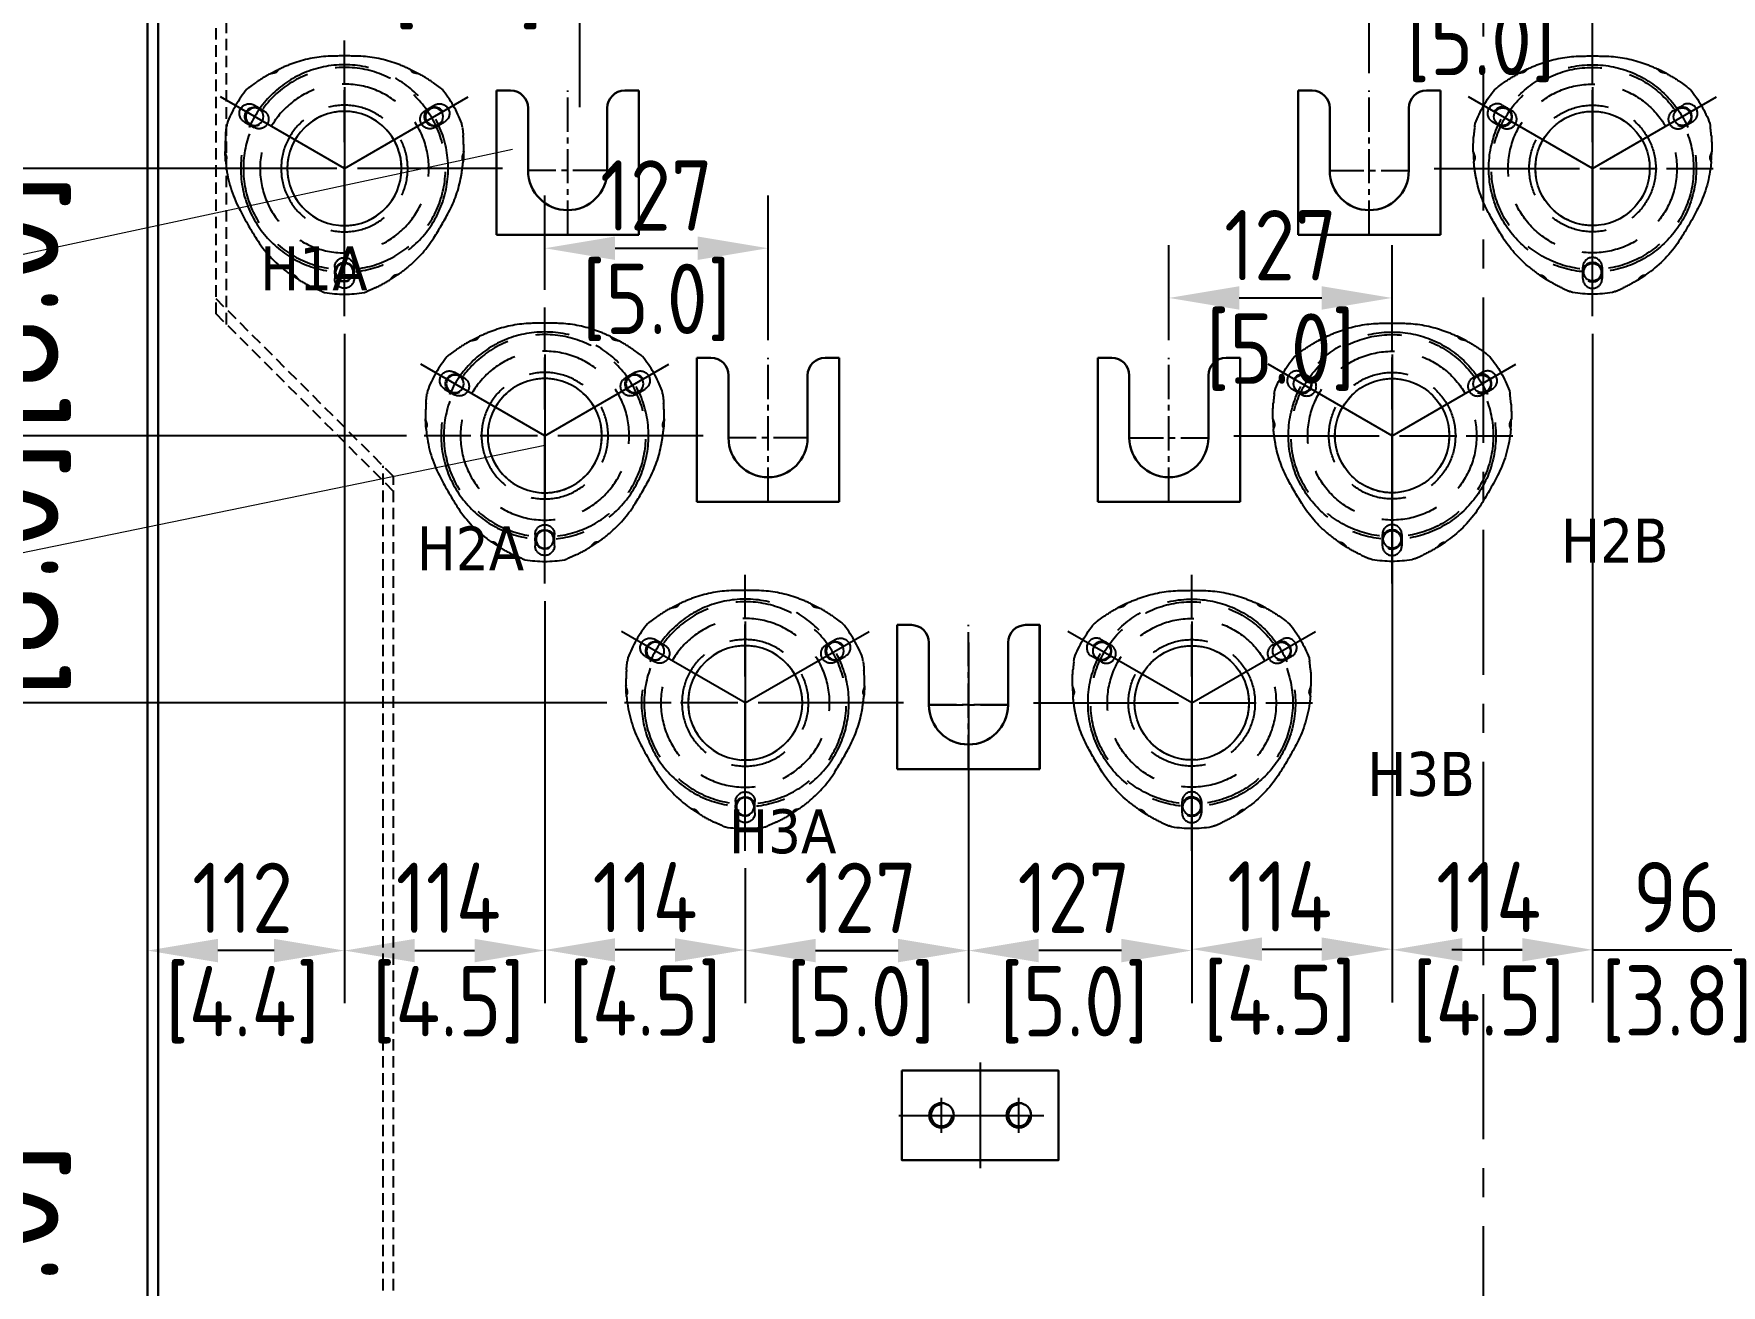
# Model space of a CAD drawing. Header units: millimetres. Extents: x 139713 to 150984, y -162976 to -156169.
# Drawn here: x 141015 to 141975, y -158735 to -158023 of the extents above; entities that cross this region are included whole.
import ezdxf

# ---------------------------------------------------------------- set-up
doc = ezdxf.new("R2010")
doc.units = ezdxf.units.MM
doc.header["$LTSCALE"] = 13
for name, pattern in [('CENTER2', [1.125, 0.75, -0.125, 0.125, -0.125]), ('CENTERX2', [101.6, 63.5, -12.7, 12.7, -12.7]), ('DASHED', [0.75, 0.5, -0.25])]:
    doc.linetypes.add(name, pattern=pattern)
for name, color, linetype in [('1', 4, 'Continuous'), ('2细线层', 4, 'Continuous'), ('4虚线层', 6, 'DASHED'), ('中心线', 1, 'CENTER2'), ('粗实线', 4, 'Continuous')]:
    doc.layers.add(name, color=color, linetype=linetype)
doc.layers.add('标注、文本', color=3, linetype='Continuous', lineweight=25)
doc.layers.add('铁心', color=3, linetype='Continuous', lineweight=0)
doc.styles.get("Standard").update_dxf_attribs({"font": 'gbenor.shx', "bigfont": 'gbcbig.shx'})
doc.styles.add('Tahoma$001', font='tahoma.ttf', dxfattribs={"height": 2.159784})
doc.dimstyles.new('1-15', dxfattribs={"dimscale": 20, "dimtxt": 3.5, "dimasz": 2, "dimexe": 1.5, "dimexo": 0.5, "dimgap": 0.5, "dimtad": 1, "dimtoh": 1, "dimdec": 1, "dimdsep": 46, "dimtxsty": 'Standard', "dimcen": 2.5, "dimclrd": 3, "dimclre": 3, "dimclrt": 3, "dimadec": 0, "dimazin": 2, "dimtfac": 1, "dimtdec": 1, "dimtmove": 0, "dimatfit": 2, "dimfxl": 1, "dimarcsym": 0})

# ---------------------------------------------------------------- blocks, each defined once
blk = doc.blocks.new('0.020')
at = {"layer": '中心线', "ltscale": 2}
for p, q in [((13611.24, 16499.07), (13611.24, 16581.07)), ((13588.74, 16535.57), (13633.74, 16535.57))]:
    blk.add_line(p, q, dxfattribs=at)
at = {"layer": '粗实线', "lineweight": 30}
for p, q in [((13570.74, 16499.07), (13570.74, 16581.07)), ((13570.74, 16581.07), (13578.74, 16581.07)), ((13643.74, 16581.07), (13651.74, 16581.07)), ((13651.74, 16499.07), (13651.74, 16581.07)), ((13588.74, 16535.57), (13588.74, 16571.07)), ((13633.74, 16535.57), (13633.74, 16571.07)), ((13570.74, 16499.07), (13651.74, 16499.07))]:
    blk.add_line(p, q, dxfattribs=at)
for centre, radius, start, end in [((13578.74, 16571.07), 10, 0, 90), ((13643.74, 16571.07), 10, 90, 180), ((13611.24, 16535.57), 22.5, 180, 0)]:
    blk.add_arc(centre, radius, start, end, dxfattribs=at)
blk = doc.blocks.new('*D504')
at = {"layer": 'Defpoints', "color": 0, "lineweight": 13, "transparency": 16777216}
for p in [(141432.94, -158145), (141305.94, -158178.74), (141432.94, -158207.33)]:
    blk.add_point(p, dxfattribs=at)
at = {"layer": '标注、文本', "color": 3, "lineweight": -2, "transparency": 16777216}
for p, q in [((141305.94, -158168.74), (141305.94, -158115)), ((141432.94, -158197.33), (141432.94, -158115)), ((141345.94, -158145), (141392.94, -158145))]:
    blk.add_line(p, q, dxfattribs=at)
at = {"layer": '标注、文本', "color": 3, "lineweight": 13, "transparency": 16777216}
for points in [[(141345.94, -158138.33), (141345.94, -158151.67), (141305.94, -158145)], [(141392.94, -158138.33), (141392.94, -158151.67), (141432.94, -158145)]]:
    blk.add_solid(points, dxfattribs=at)
at = {"layer": '标注、文本', "color": 3, "transparency": 16777216, "char_height": 40, "attachment_point": 5}
for s, insert in [('127', (141369.44, -158115)), ('[5.0]', (141369.44, -158175.83))]:
    blk.add_mtext(s, dxfattribs=dict(at, insert=insert))
blk = doc.blocks.new('A$C712F3155')
at = {"layer": '1', "color": 1, "linetype": 'CENTERX2', "lineweight": -3, "ltscale": 0.1}
for p, q in [((90, 0), (90, 156.99)), ((90, 130.33), (90, 35.46)), ((90, 84.09), (19.54, 124.77)), ((90, 84.09), (160.46, 124.77)), ((0, 84.09), (158.71, 84.09))]:
    blk.add_line(p, q, dxfattribs=at)
blk.add_circle((90, 84.09), 59, dxfattribs=at)
at = {"layer": '2细线层'}
for centre in [(38.9, 113.59), (141.1, 113.59), (90, 25.09)]:
    blk.add_circle(centre, 5, dxfattribs=at)
at = {"layer": '标注、文本'}
for centre in [(38.9, 113.59), (141.1, 113.59), (90, 25.09)]:
    blk.add_arc(centre, 5.5, 242.67153, 150.00001, dxfattribs=at)
at = {"layer": '粗实线'}
blk.add_circle((90, 84.09), 32.5, dxfattribs=at)
blk = doc.blocks.new('A$C03F92070')
at = {"layer": '4虚线层', "ltscale": 5}
for p, q in [((67.85, 40.24), (67.85, 116.01)), ((16.36, 107.57), (21.99, 104.32)), ((113.71, 104.32), (119.34, 107.57)), ((16.49, 94.79), (10.86, 98.04)), ((124.84, 98.04), (119.21, 94.79)), ((23.33, 71.49), (112.37, 71.49)), ((62.35, 8.86), (62.35, 15.36)), ((73.35, 15.36), (73.35, 8.86))]:
    blk.add_line(p, q, dxfattribs=at)
for radius in [57.5, 48, 36, 32.5]:
    blk.add_circle((67.85, 71.49), radius, dxfattribs=at)
at = {"layer": '4虚线层', "ltscale": 5, "extrusion": (0, 0, -1)}
for centre, radius, start, end in [((-62.34, 65.41), 70, 71.02185, 87.94531), ((-67.85, -88.03), 223.54, 87.94531, 92.05469), ((-73.35, 65.41), 70, 92.05469, 108.97815), ((-68.85, 46.49), 90, 55.4521, 61.38179), ((-68.85, 46.49), 90, 64.92451, 71.02185), ((-66.85, 46.49), 90, 108.97815, 115.07549), ((-66.85, 46.49), 90, 118.61821, 124.5479), ((-67.85, 71.49), 71.5, 20.96454, 39.03546), ((-68.85, 46.49), 90, 51.08313, 52.23427), ((-66.85, 46.49), 90, 127.76573, 128.91687), ((-67.85, 71.49), 71.5, 140.96454, 159.03546), ((-90, 83.12), 90, 7.76573, 8.91687), ((-45.7, 83.12), 90, 171.08313, 172.23427), ((-90, 83.12), 90, 358.61821, 4.5479), ((-45.7, 83.12), 90, 175.4521, 181.38179), ((-90, 83.12), 90, 349.46719, 355.07549), ((-65.57, 80.82), 70, 186.60228, 207.21776), ((-45.7, 83.12), 90, 184.92451, 186.60228), ((-70.33, 79.46), 70, 331.9245, 349.46719), ((70.97, 151.05), 223.54, 207.21776, 212.35682), ((-205.81, 151.73), 223.54, 327.65027, 331.9245), ((-76.09, 69.57), 70, 310.17076, 327.65027), ((-58.73, 68.87), 70, 212.35682, 233.02623), ((-89, 84.85), 90, 304.92451, 310.17076), ((-46.7, 84.85), 90, 233.02623, 235.07549), ((-89, 84.85), 90, 295.4521, 301.38179), ((-89, 84.85), 90, 291.08313, 292.23427), ((-67.85, 71.49), 71.5, 260.96454, 279.03546), ((-46.7, 84.85), 90, 247.76573, 248.91687), ((-46.7, 84.85), 90, 238.61821, 244.5479)]:
    blk.add_arc(centre, radius, start, end, dxfattribs=at)
at = {"layer": '4虚线层', "ltscale": 5}
for centre, start, end in [((13.61, 102.81), 60, 240), ((122.09, 102.81), 300, 120), ((19.24, 99.56), 240, 60), ((116.46, 99.56), 120, 300), ((67.85, 15.36), 0, 180), ((67.85, 8.86), 180, 0)]:
    blk.add_arc(centre, 5.5, start, end, dxfattribs=at)
for points, knots in [([(30.89, 128.1), (30.89, 128.1), (30.88, 128.1), (30.83, 128.07), (30.76, 128.04), (30.57, 127.95), (30.45, 127.89), (30.18, 127.77), (30.03, 127.69), (29.7, 127.53), (29.52, 127.45), (29.16, 127.27), (28.96, 127.17), (28.58, 126.98), (28.39, 126.89), (27.99, 126.69), (27.8, 126.59), (27.42, 126.39), (27.24, 126.3), (26.87, 126.11), (26.7, 126.02), (26.39, 125.85), (26.24, 125.77), (25.98, 125.63), (25.87, 125.57), (25.69, 125.47), (25.63, 125.44), (25.58, 125.41), (25.57, 125.4), (25.57, 125.4), (25.57, 125.4), (25.57, 125.4)], [0, 0, 0, 0, 0.043819, 0.043819, 0.119878, 0.119878, 0.195937, 0.195937, 0.271996, 0.271996, 0.348055, 0.348055, 0.424114, 0.424114, 0.500173, 0.500173, 0.576231, 0.576231, 0.65229, 0.65229, 0.728349, 0.728349, 0.804408, 0.804408, 0.880467, 0.880467, 0.956526, 0.956526, 0.994556, 0.994556, 1, 1, 1, 1]), ([(30.71, 128.01), (30.65, 127.99), (30.59, 127.94), (30.48, 127.84), (30.42, 127.77), (30.3, 127.62), (30.24, 127.54), (30.11, 127.35), (30.04, 127.25), (29.89, 127.05), (29.81, 126.95), (29.62, 126.74), (29.51, 126.65), (29.29, 126.47), (29.16, 126.4), (28.9, 126.26), (28.77, 126.2), (28.36, 126.06), (28.08, 125.99), (27.53, 125.87), (27.26, 125.83), (26.87, 125.76), (26.75, 125.74), (26.5, 125.7), (26.38, 125.67), (26.05, 125.61), (25.85, 125.56), (25.74, 125.5)], [0, 0, 0, 0, 0.0625, 0.0625, 0.125, 0.125, 0.1875, 0.1875, 0.25, 0.25, 0.3125, 0.3125, 0.375, 0.375, 0.4375, 0.4375, 0.5, 0.5, 0.625, 0.625, 0.75, 0.75, 0.8125, 0.8125, 0.875, 0.875, 1, 1, 1, 1]), ([(110.13, 125.4), (110.13, 125.4), (110.13, 125.4), (110.13, 125.4), (110.12, 125.41), (110.07, 125.44), (110.01, 125.47), (109.83, 125.57), (109.72, 125.63), (109.46, 125.77), (109.31, 125.85), (108.99, 126.02), (108.81, 126.11), (108.45, 126.3), (108.26, 126.4), (107.88, 126.6), (107.68, 126.7), (107.29, 126.9), (107.1, 127), (106.72, 127.18), (106.53, 127.28), (106.16, 127.46), (105.99, 127.54), (105.66, 127.7), (105.51, 127.77), (105.24, 127.9), (105.12, 127.95), (104.94, 128.04), (104.87, 128.07), (104.82, 128.09), (104.81, 128.1), (104.8, 128.1), (104.8, 128.1), (104.8, 128.1)], [0, 0, 0, 0, 0.005743, 0.005743, 0.043766, 0.043766, 0.119813, 0.119813, 0.195859, 0.195859, 0.271906, 0.271906, 0.347952, 0.347952, 0.423999, 0.423999, 0.500046, 0.500046, 0.576092, 0.576092, 0.652139, 0.652139, 0.728185, 0.728185, 0.804232, 0.804232, 0.880279, 0.880279, 0.956325, 0.956325, 0.994349, 0.994349, 1, 1, 1, 1]), ([(109.96, 125.5), (109.9, 125.53), (109.83, 125.55), (109.65, 125.6), (109.54, 125.63), (109.21, 125.7), (108.96, 125.74), (108.44, 125.83), (108.17, 125.87), (107.63, 125.99), (107.34, 126.06), (106.94, 126.2), (106.8, 126.26), (106.54, 126.39), (106.42, 126.47), (106.19, 126.64), (106.08, 126.74), (105.9, 126.94), (105.81, 127.05), (105.66, 127.25), (105.59, 127.35), (105.46, 127.53), (105.39, 127.62), (105.28, 127.77), (105.22, 127.84), (105.11, 127.94), (105.05, 127.99), (104.99, 128.01)], [0, 0, 0, 0, 0.0625, 0.0625, 0.125, 0.125, 0.25, 0.25, 0.375, 0.375, 0.5, 0.5, 0.5625, 0.5625, 0.625, 0.625, 0.6875, 0.6875, 0.75, 0.75, 0.8125, 0.8125, 0.875, 0.875, 0.9375, 0.9375, 1, 1, 1, 1]), ([(13.95, 117.81), (13.92, 117.79), (13.88, 117.76), (13.82, 117.71), (13.77, 117.67), (13.74, 117.65), (13.73, 117.64)], [0, 0, 0, 0, 0.272943, 0.542517, 0.809704, 1, 1, 1, 1]), ([(14.22, 118.02), (14.2, 118), (14.15, 117.96), (14.08, 117.91), (14.01, 117.86), (13.97, 117.82), (13.95, 117.81)], [0, 0, 0, 0, 0.251777, 0.501943, 0.751136, 1, 1, 1, 1]), ([(14.55, 118.27), (14.52, 118.25), (14.46, 118.2), (14.38, 118.14), (14.3, 118.08), (14.25, 118.04), (14.22, 118.02)], [0, 0, 0, 0, 0.251749, 0.501948, 0.751171, 1, 1, 1, 1]), ([(15.74, 119.15), (15.69, 119.12), (15.59, 119.05), (15.45, 118.94), (15.32, 118.84), (15.18, 118.74), (15.05, 118.65), (14.92, 118.55), (14.8, 118.45), (14.67, 118.36), (14.59, 118.3), (14.55, 118.27)], [0, 0, 0, 0, 0.114473, 0.22719, 0.338528, 0.448878, 0.558641, 0.668227, 0.778044, 0.888502, 1, 1, 1, 1]), ([(17.82, 120.63), (17.81, 120.62), (17.74, 120.57), (17.58, 120.46), (17.28, 120.26), (16.94, 120.02), (16.6, 119.78), (16.29, 119.55), (16.01, 119.35), (15.83, 119.22), (15.74, 119.15)], [0, 0, 0, 0, 0.026865, 0.187364, 0.351072, 0.511786, 0.674931, 0.783277, 0.891149, 1, 1, 1, 1]), ([(119.96, 119.15), (119.92, 119.19), (119.82, 119.25), (119.69, 119.35), (119.55, 119.45), (119.41, 119.55), (119.28, 119.65), (119.06, 119.81), (118.76, 120.02), (118.42, 120.26), (118.12, 120.46), (117.96, 120.57), (117.89, 120.62), (117.88, 120.63)], [0, 0, 0, 0, 0.05466, 0.108896, 0.162888, 0.216817, 0.270864, 0.325211, 0.488741, 0.649833, 0.813717, 0.974388, 1, 1, 1, 1]), ([(121.15, 118.27), (121.11, 118.3), (121.03, 118.36), (120.9, 118.45), (120.78, 118.55), (120.65, 118.65), (120.52, 118.74), (120.38, 118.84), (120.25, 118.94), (120.1, 119.05), (120.01, 119.12), (119.96, 119.15)], [0, 0, 0, 0, 0.111498, 0.221956, 0.331773, 0.441359, 0.551122, 0.661472, 0.77281, 0.885527, 1, 1, 1, 1]), ([(121.48, 118.02), (121.45, 118.04), (121.4, 118.08), (121.32, 118.14), (121.23, 118.2), (121.18, 118.25), (121.15, 118.27)], [0, 0, 0, 0, 0.248829, 0.498052, 0.748251, 1, 1, 1, 1]), ([(121.75, 117.81), (121.73, 117.82), (121.69, 117.86), (121.62, 117.91), (121.55, 117.96), (121.5, 118), (121.48, 118.02)], [0, 0, 0, 0, 0.248864, 0.498057, 0.748223, 1, 1, 1, 1]), ([(121.97, 117.64), (121.96, 117.65), (121.93, 117.67), (121.88, 117.71), (121.82, 117.76), (121.78, 117.79), (121.75, 117.81)], [0, 0, 0, 0, 0.190293, 0.457482, 0.727057, 1, 1, 1, 1]), ([(0.52, 92.79), (0.51, 92.73), (0.5, 92.62), (0.48, 92.45), (0.46, 92.28), (0.45, 92.11), (0.43, 91.95), (0.4, 91.68), (0.37, 91.32), (0.33, 90.9), (0.3, 90.54), (0.29, 90.34), (0.28, 90.26), (0.28, 90.25)], [0, 0, 0, 0, 0.05466, 0.108897, 0.162889, 0.216817, 0.270864, 0.325211, 0.488741, 0.649833, 0.813717, 0.974388, 1, 1, 1, 1]), ([(0.69, 94.25), (0.68, 94.21), (0.67, 94.11), (0.65, 93.95), (0.63, 93.8), (0.61, 93.64), (0.59, 93.47), (0.57, 93.31), (0.55, 93.14), (0.53, 92.96), (0.52, 92.85), (0.52, 92.79)], [0, 0, 0, 0, 0.111498, 0.221956, 0.331773, 0.441359, 0.551122, 0.661472, 0.77281, 0.885527, 1, 1, 1, 1]), ([(0.74, 94.67), (0.73, 94.63), (0.73, 94.57), (0.71, 94.47), (0.7, 94.36), (0.69, 94.29), (0.69, 94.25)], [0, 0, 0, 0, 0.248829, 0.498052, 0.748251, 1, 1, 1, 1]), ([(0.82, 95.29), (0.82, 95.27), (0.81, 95.24), (0.81, 95.17), (0.8, 95.1), (0.79, 95.04), (0.78, 95.01)], [0, 0, 0, 0, 0.190297, 0.457484, 0.727058, 1, 1, 1, 1]), ([(134.92, 95.01), (134.91, 95.04), (134.9, 95.1), (134.89, 95.17), (134.89, 95.24), (134.88, 95.27), (134.88, 95.29)], [0, 0, 0, 0, 0.272943, 0.542517, 0.809704, 1, 1, 1, 1]), ([(134.96, 94.67), (134.96, 94.7), (134.95, 94.76), (134.94, 94.85), (134.93, 94.93), (134.92, 94.98), (134.92, 95.01)], [0, 0, 0, 0, 0.251777, 0.501943, 0.751136, 1, 1, 1, 1]), ([(135.01, 94.25), (135.01, 94.29), (135, 94.36), (134.99, 94.47), (134.97, 94.57), (134.96, 94.63), (134.96, 94.67)], [0, 0, 0, 0, 0.251749, 0.501948, 0.751171, 1, 1, 1, 1]), ([(135.18, 92.79), (135.18, 92.85), (135.16, 92.96), (135.15, 93.14), (135.13, 93.31), (135.11, 93.47), (135.09, 93.64), (135.07, 93.8), (135.05, 93.95), (135.03, 94.11), (135.02, 94.21), (135.01, 94.25)], [0, 0, 0, 0, 0.114473, 0.22719, 0.338528, 0.448878, 0.558641, 0.668227, 0.778044, 0.888502, 1, 1, 1, 1]), ([(135.42, 90.25), (135.42, 90.26), (135.41, 90.34), (135.4, 90.54), (135.37, 90.9), (135.33, 91.31), (135.29, 91.73), (135.25, 92.11), (135.22, 92.45), (135.2, 92.67), (135.18, 92.79)], [0, 0, 0, 0, 0.026865, 0.187364, 0.351073, 0.511786, 0.674931, 0.783277, 0.891149, 1, 1, 1, 1]), ([(0.02, 81.15), (0.02, 81.15), (0.02, 81.15), (0.02, 81.15), (0.02, 81.14), (0.02, 81.08), (0.02, 81.01), (0.02, 80.81), (0.03, 80.68), (0.04, 80.38), (0.04, 80.21), (0.05, 79.85), (0.06, 79.65), (0.08, 79.24), (0.09, 79.03), (0.11, 78.6), (0.12, 78.38), (0.14, 77.94), (0.16, 77.72), (0.18, 77.3), (0.2, 77.09), (0.23, 76.68), (0.24, 76.49), (0.27, 76.13), (0.28, 75.96), (0.3, 75.67), (0.32, 75.54), (0.33, 75.33), (0.34, 75.26), (0.34, 75.2), (0.35, 75.19), (0.35, 75.19), (0.35, 75.19), (0.35, 75.19)], [0, 0, 0, 0, 0.005743, 0.005743, 0.043766, 0.043766, 0.119813, 0.119813, 0.195859, 0.195859, 0.271906, 0.271906, 0.347952, 0.347952, 0.423999, 0.423999, 0.500046, 0.500046, 0.576092, 0.576092, 0.652139, 0.652139, 0.728185, 0.728185, 0.804232, 0.804232, 0.880279, 0.880279, 0.956325, 0.956325, 0.994349, 0.994349, 1, 1, 1, 1]), ([(0.02, 80.95), (0.02, 80.89), (0.04, 80.81), (0.08, 80.63), (0.12, 80.53), (0.22, 80.21), (0.31, 79.97), (0.5, 79.47), (0.59, 79.22), (0.76, 78.69), (0.85, 78.41), (0.92, 77.98), (0.94, 77.84), (0.96, 77.55), (0.95, 77.4), (0.91, 77.12), (0.88, 76.97), (0.8, 76.71), (0.75, 76.59), (0.65, 76.35), (0.6, 76.24), (0.51, 76.03), (0.47, 75.94), (0.39, 75.76), (0.37, 75.68), (0.33, 75.53), (0.32, 75.46), (0.33, 75.4)], [0, 0, 0, 0, 0.0625, 0.0625, 0.125, 0.125, 0.25, 0.25, 0.375, 0.375, 0.5, 0.5, 0.5625, 0.5625, 0.625, 0.625, 0.6875, 0.6875, 0.75, 0.75, 0.8125, 0.8125, 0.875, 0.875, 0.9375, 0.9375, 1, 1, 1, 1]), ([(135.37, 75.4), (135.38, 75.46), (135.37, 75.53), (135.33, 75.68), (135.31, 75.76), (135.23, 75.94), (135.19, 76.03), (135.1, 76.24), (135.04, 76.35), (134.95, 76.58), (134.9, 76.71), (134.82, 76.97), (134.79, 77.11), (134.75, 77.4), (134.74, 77.54), (134.76, 77.83), (134.78, 77.98), (134.85, 78.4), (134.93, 78.68), (135.11, 79.21), (135.2, 79.47), (135.34, 79.84), (135.38, 79.96), (135.47, 80.2), (135.51, 80.31), (135.62, 80.63), (135.68, 80.83), (135.68, 80.95)], [0, 0, 0, 0, 0.0625, 0.0625, 0.125, 0.125, 0.1875, 0.1875, 0.25, 0.25, 0.3125, 0.3125, 0.375, 0.375, 0.4375, 0.4375, 0.5, 0.5, 0.625, 0.625, 0.75, 0.75, 0.8125, 0.8125, 0.875, 0.875, 1, 1, 1, 1]), ([(135.35, 75.19), (135.35, 75.19), (135.35, 75.2), (135.36, 75.26), (135.37, 75.34), (135.38, 75.54), (135.4, 75.67), (135.42, 75.97), (135.43, 76.14), (135.46, 76.51), (135.48, 76.7), (135.5, 77.11), (135.52, 77.32), (135.54, 77.75), (135.56, 77.97), (135.58, 78.41), (135.59, 78.62), (135.61, 79.05), (135.62, 79.26), (135.64, 79.67), (135.65, 79.86), (135.66, 80.22), (135.66, 80.39), (135.67, 80.68), (135.67, 80.81), (135.68, 81.01), (135.68, 81.08), (135.68, 81.14), (135.68, 81.15), (135.68, 81.15), (135.68, 81.15), (135.68, 81.15)], [0, 0, 0, 0, 0.043819, 0.043819, 0.119878, 0.119878, 0.195937, 0.195937, 0.271996, 0.271996, 0.348055, 0.348055, 0.424114, 0.424114, 0.500173, 0.500173, 0.576232, 0.576232, 0.65229, 0.65229, 0.728349, 0.728349, 0.804408, 0.804408, 0.880467, 0.880467, 0.956526, 0.956526, 0.994556, 0.994556, 1, 1, 1, 1]), ([(37.3, 11.18), (37.3, 11.18), (37.31, 11.17), (37.36, 11.14), (37.42, 11.09), (37.59, 10.98), (37.7, 10.9), (37.95, 10.73), (38.09, 10.63), (38.39, 10.43), (38.55, 10.32), (38.89, 10.09), (39.07, 9.97), (39.42, 9.73), (39.61, 9.61), (39.98, 9.37), (40.16, 9.26), (40.51, 9.03), (40.69, 8.91), (41.04, 8.69), (41.2, 8.59), (41.51, 8.4), (41.65, 8.31), (41.9, 8.16), (42.01, 8.09), (42.18, 7.99), (42.24, 7.95), (42.29, 7.92), (42.3, 7.91), (42.3, 7.91), (42.3, 7.91), (42.3, 7.91)], [0, 0, 0, 0, 0.043819, 0.043819, 0.119878, 0.119878, 0.195937, 0.195937, 0.271996, 0.271996, 0.348055, 0.348055, 0.424114, 0.424114, 0.500173, 0.500173, 0.576231, 0.576231, 0.65229, 0.65229, 0.728349, 0.728349, 0.804408, 0.804408, 0.880467, 0.880467, 0.956526, 0.956526, 0.994556, 0.994556, 1, 1, 1, 1]), ([(37.47, 11.06), (37.52, 11.02), (37.59, 11), (37.73, 10.95), (37.82, 10.93), (38.01, 10.91), (38.11, 10.9), (38.34, 10.88), (38.46, 10.87), (38.71, 10.83), (38.85, 10.81), (39.11, 10.75), (39.25, 10.71), (39.52, 10.6), (39.64, 10.53), (39.89, 10.37), (40.01, 10.29), (40.34, 10.01), (40.54, 9.8), (40.91, 9.38), (41.09, 9.17), (41.34, 8.87), (41.42, 8.77), (41.58, 8.58), (41.66, 8.48), (41.88, 8.23), (42.02, 8.08), (42.13, 8.02)], [0, 0, 0, 0, 0.0625, 0.0625, 0.125, 0.125, 0.1875, 0.1875, 0.25, 0.25, 0.3125, 0.3125, 0.375, 0.375, 0.4375, 0.4375, 0.5, 0.5, 0.625, 0.625, 0.75, 0.75, 0.8125, 0.8125, 0.875, 0.875, 1, 1, 1, 1]), ([(93.4, 7.91), (93.4, 7.91), (93.4, 7.91), (93.4, 7.91), (93.41, 7.92), (93.46, 7.95), (93.52, 7.99), (93.69, 8.09), (93.8, 8.16), (94.06, 8.32), (94.2, 8.4), (94.51, 8.6), (94.68, 8.7), (95.02, 8.92), (95.2, 9.04), (95.56, 9.27), (95.75, 9.39), (96.12, 9.63), (96.3, 9.75), (96.65, 9.98), (96.83, 10.1), (97.16, 10.33), (97.32, 10.43), (97.62, 10.64), (97.76, 10.73), (98.01, 10.9), (98.11, 10.98), (98.28, 11.1), (98.34, 11.14), (98.39, 11.17), (98.4, 11.18), (98.4, 11.18), (98.4, 11.18), (98.4, 11.18)], [0, 0, 0, 0, 0.005743, 0.005743, 0.043766, 0.043766, 0.119813, 0.119813, 0.195859, 0.195859, 0.271906, 0.271906, 0.347952, 0.347952, 0.423999, 0.423999, 0.500046, 0.500046, 0.576092, 0.576092, 0.652139, 0.652139, 0.728185, 0.728185, 0.804232, 0.804232, 0.880279, 0.880279, 0.956325, 0.956325, 0.994349, 0.994349, 1, 1, 1, 1]), ([(93.57, 8.02), (93.62, 8.05), (93.68, 8.1), (93.82, 8.23), (93.89, 8.31), (94.11, 8.56), (94.27, 8.76), (94.61, 9.17), (94.79, 9.38), (95.16, 9.79), (95.36, 10), (95.69, 10.28), (95.8, 10.37), (96.05, 10.53), (96.18, 10.6), (96.44, 10.71), (96.58, 10.75), (96.85, 10.81), (96.98, 10.83), (97.24, 10.87), (97.36, 10.88), (97.58, 10.9), (97.69, 10.91), (97.88, 10.93), (97.96, 10.95), (98.11, 11), (98.18, 11.02), (98.23, 11.06)], [0, 0, 0, 0, 0.0625, 0.0625, 0.125, 0.125, 0.25, 0.25, 0.375, 0.375, 0.5, 0.5, 0.5625, 0.5625, 0.625, 0.625, 0.6875, 0.6875, 0.75, 0.75, 0.8125, 0.8125, 0.875, 0.875, 0.9375, 0.9375, 1, 1, 1, 1]), ([(50.31, 3.59), (50.32, 3.59), (50.4, 3.55), (50.57, 3.46), (50.9, 3.31), (51.28, 3.14), (51.66, 2.96), (52.01, 2.8), (52.32, 2.67), (52.52, 2.57), (52.63, 2.53)], [0, 0, 0, 0, 0.026866, 0.187364, 0.351073, 0.511786, 0.674931, 0.783277, 0.891149, 1, 1, 1, 1]), ([(52.63, 2.53), (52.68, 2.5), (52.79, 2.46), (52.95, 2.39), (53.11, 2.32), (53.26, 2.25), (53.41, 2.19), (53.56, 2.12), (53.7, 2.06), (53.85, 2), (53.94, 1.96), (53.98, 1.94)], [0, 0, 0, 0, 0.114473, 0.22719, 0.338528, 0.448878, 0.558641, 0.668227, 0.778044, 0.888502, 1, 1, 1, 1]), ([(53.98, 1.94), (54.02, 1.93), (54.09, 1.9), (54.18, 1.86), (54.28, 1.82), (54.34, 1.79), (54.37, 1.78)], [0, 0, 0, 0, 0.251749, 0.501948, 0.751171, 1, 1, 1, 1]), ([(54.37, 1.78), (54.4, 1.77), (54.45, 1.74), (54.54, 1.71), (54.61, 1.68), (54.66, 1.66), (54.69, 1.65)], [0, 0, 0, 0, 0.251777, 0.501943, 0.751136, 1, 1, 1, 1]), ([(54.69, 1.65), (54.71, 1.64), (54.77, 1.61), (54.84, 1.58), (54.9, 1.56), (54.93, 1.55), (54.94, 1.54)], [0, 0, 0, 0, 0.272943, 0.542518, 0.809705, 1, 1, 1, 1]), ([(80.76, 1.54), (80.77, 1.55), (80.8, 1.56), (80.86, 1.58), (80.93, 1.61), (80.99, 1.64), (81.01, 1.65)], [0, 0, 0, 0, 0.190295, 0.457482, 0.727057, 1, 1, 1, 1]), ([(81.01, 1.65), (81.04, 1.66), (81.08, 1.68), (81.16, 1.71), (81.25, 1.74), (81.3, 1.77), (81.33, 1.78)], [0, 0, 0, 0, 0.248864, 0.498057, 0.748223, 1, 1, 1, 1]), ([(81.33, 1.78), (81.36, 1.79), (81.42, 1.82), (81.52, 1.86), (81.61, 1.9), (81.68, 1.93), (81.72, 1.94)], [0, 0, 0, 0, 0.248829, 0.498052, 0.748251, 1, 1, 1, 1]), ([(81.72, 1.94), (81.76, 1.96), (81.85, 2), (82, 2.06), (82.14, 2.12), (82.29, 2.19), (82.44, 2.25), (82.59, 2.32), (82.75, 2.39), (82.91, 2.46), (83.02, 2.5), (83.07, 2.53)], [0, 0, 0, 0, 0.111498, 0.221956, 0.331773, 0.441359, 0.551122, 0.661472, 0.77281, 0.885527, 1, 1, 1, 1]), ([(83.07, 2.53), (83.12, 2.55), (83.23, 2.6), (83.38, 2.67), (83.54, 2.73), (83.69, 2.8), (83.84, 2.87), (84.09, 2.98), (84.42, 3.14), (84.8, 3.31), (85.13, 3.46), (85.3, 3.55), (85.38, 3.58), (85.39, 3.59)], [0, 0, 0, 0, 0.05466, 0.108897, 0.162889, 0.216817, 0.270864, 0.325211, 0.488741, 0.649834, 0.813718, 0.974389, 1, 1, 1, 1])]:
    blk.add_open_spline(points, degree=3, knots=knots, dxfattribs=at)
blk.add_open_spline([(0.82, 95.28), (0.81, 95.2), (0.82, 95.09), (0.84, 94.95)], degree=3, dxfattribs=at)
blk = doc.blocks.new('*D506')
at = {"layer": 'Defpoints', "color": 0, "lineweight": 13, "transparency": 16777216}
for p in [(141546.94, -158359.33), (141419.94, -158487.73), (141546.94, -158544.55)]:
    blk.add_point(p, dxfattribs=at)
at = {"layer": '标注、文本', "color": 3, "lineweight": -2, "transparency": 16777216}
for p, q in [((141546.94, -158369.33), (141546.94, -158574.55)), ((141419.94, -158497.73), (141419.94, -158574.55)), ((141459.94, -158544.55), (141506.94, -158544.55))]:
    blk.add_line(p, q, dxfattribs=at)
at = {"layer": '标注、文本', "color": 3, "lineweight": 13, "transparency": 16777216}
for points in [[(141459.94, -158537.89), (141459.94, -158551.22), (141419.94, -158544.55)], [(141506.94, -158537.89), (141506.94, -158551.22), (141546.94, -158544.55)]]:
    blk.add_solid(points, dxfattribs=at)
at = {"layer": '标注、文本', "color": 3, "transparency": 16777216, "char_height": 40, "attachment_point": 5}
for s, insert in [('127', (141485.55, -158514.55)), ('[5.0]', (141485.55, -158575.39))]:
    blk.add_mtext(s, dxfattribs=dict(at, insert=insert))
blk = doc.blocks.new('*D507')
at = {"layer": 'Defpoints', "color": 0, "lineweight": 13, "transparency": 16777216}
for p in [(141305.94, -158335.73), (141419.94, -158487.73), (141305.94, -158544.2)]:
    blk.add_point(p, dxfattribs=at)
at = {"layer": '标注、文本', "color": 3, "lineweight": -2, "transparency": 16777216}
for p, q in [((141305.94, -158345.73), (141305.94, -158574.2)), ((141419.94, -158497.73), (141419.94, -158574.2)), ((141379.94, -158544.2), (141345.94, -158544.2))]:
    blk.add_line(p, q, dxfattribs=at)
at = {"layer": '标注、文本', "color": 3, "lineweight": 13, "transparency": 16777216}
for points in [[(141345.94, -158537.53), (141345.94, -158550.87), (141305.94, -158544.2)], [(141379.94, -158537.53), (141379.94, -158550.87), (141419.94, -158544.2)]]:
    blk.add_solid(points, dxfattribs=at)
at = {"layer": '标注、文本', "color": 3, "transparency": 16777216, "char_height": 40, "attachment_point": 5}
for s, insert in [('114', (141362.94, -158514.2)), ('[4.5]', (141362.94, -158575.03))]:
    blk.add_mtext(s, dxfattribs=dict(at, insert=insert))
blk = doc.blocks.new('*D508')
at = {"layer": 'Defpoints', "color": 0, "lineweight": 13, "transparency": 16777216}
for p in [(141191.94, -158183.73), (141305.94, -158335.73), (141305.94, -158544.55)]:
    blk.add_point(p, dxfattribs=at)
at = {"layer": '标注、文本', "color": 3, "lineweight": -2, "transparency": 16777216}
for p, q in [((141191.94, -158193.73), (141191.94, -158574.55)), ((141305.94, -158345.73), (141305.94, -158574.55)), ((141231.94, -158544.55), (141265.94, -158544.55))]:
    blk.add_line(p, q, dxfattribs=at)
at = {"layer": '标注、文本', "color": 3, "lineweight": 13, "transparency": 16777216}
for points in [[(141231.94, -158537.89), (141231.94, -158551.22), (141191.94, -158544.55)], [(141265.94, -158537.89), (141265.94, -158551.22), (141305.94, -158544.55)]]:
    blk.add_solid(points, dxfattribs=at)
at = {"layer": '标注、文本', "color": 3, "transparency": 16777216, "char_height": 40, "attachment_point": 5}
for s, insert in [('114', (141251.05, -158514.55)), ('[4.5]', (141251.05, -158575.39))]:
    blk.add_mtext(s, dxfattribs=dict(at, insert=insert))
blk = doc.blocks.new('*D502')
at = {"layer": 'Defpoints', "color": 0, "lineweight": 13, "transparency": 16777216}
for p in [(141325.94, -157967.64), (141198.94, -158009.62), (141325.94, -158074.83)]:
    blk.add_point(p, dxfattribs=at)
at = {"layer": '标注、文本', "color": 3, "lineweight": -2, "transparency": 16777216}
for p, q in [((141198.94, -157999.62), (141198.94, -157937.64)), ((141325.94, -158064.83), (141325.94, -157937.64)), ((141238.94, -157967.64), (141285.94, -157967.64))]:
    blk.add_line(p, q, dxfattribs=at)
at = {"layer": '标注、文本', "color": 3, "lineweight": 13, "transparency": 16777216}
for points in [[(141238.94, -157960.98), (141238.94, -157974.31), (141198.94, -157967.64)], [(141285.94, -157960.98), (141285.94, -157974.31), (141325.94, -157967.64)]]:
    blk.add_solid(points, dxfattribs=at)
at = {"layer": '标注、文本', "color": 3, "transparency": 16777216, "char_height": 40, "attachment_point": 5}
for s, insert in [('127', (141262.44, -157937.64)), ('[5.0]', (141262.44, -157998.48))]:
    blk.add_mtext(s, dxfattribs=dict(at, insert=insert))
blk = doc.blocks.new('*D503')
at = {"layer": 'Defpoints', "color": 0, "lineweight": 13, "transparency": 16777216}
for p in [(141787.94, -158252.83), (141673.94, -158404.83), (141787.94, -158543.76)]:
    blk.add_point(p, dxfattribs=at)
at = {"layer": '标注、文本', "color": 3, "lineweight": -2, "transparency": 16777216}
for p, q in [((141787.94, -158262.83), (141787.94, -158573.76)), ((141673.94, -158414.83), (141673.94, -158573.76)), ((141713.94, -158543.76), (141747.94, -158543.76))]:
    blk.add_line(p, q, dxfattribs=at)
at = {"layer": '标注、文本', "color": 3, "lineweight": 13, "transparency": 16777216}
for points in [[(141713.94, -158537.09), (141713.94, -158550.43), (141673.94, -158543.76)], [(141747.94, -158537.09), (141747.94, -158550.43), (141787.94, -158543.76)]]:
    blk.add_solid(points, dxfattribs=at)
at = {"layer": '标注、文本', "color": 3, "transparency": 16777216, "char_height": 40, "attachment_point": 5}
for s, insert in [('114', (141723.94, -158513.76)), ('[4.5]', (141723.94, -158574.59))]:
    blk.add_mtext(s, dxfattribs=dict(at, insert=insert))
blk = doc.blocks.new('*D509')
at = {"layer": 'Defpoints', "color": 0, "lineweight": 13, "transparency": 16777216}
for p in [(140729.01, -157339.67), (141079.94, -157339.67), (141079.94, -159089.63)]:
    blk.add_point(p, dxfattribs=at)
at = {"layer": '标注、文本', "color": 3, "lineweight": -2, "transparency": 16777216}
for p, q in [((141069.94, -157339.67), (140699.01, -157339.67)), ((140729.01, -159049.63), (140729.01, -157379.67)), ((141069.94, -159089.63), (140699.01, -159089.63))]:
    blk.add_line(p, q, dxfattribs=at)
at = {"layer": '标注、文本', "color": 3, "lineweight": 13, "transparency": 16777216}
for points in [[(140722.34, -157379.67), (140735.67, -157379.67), (140729.01, -157339.67)], [(140722.34, -159049.63), (140735.67, -159049.63), (140729.01, -159089.63)]]:
    blk.add_solid(points, dxfattribs=at)
at = {"layer": '标注、文本', "color": 3, "lineweight": 13, "transparency": 16777216, "char_height": 70, "attachment_point": 5, "rotation": 90}
for s, insert in [('[68.9]', (140775.46, -158214.65)), ('1750', (140684.01, -158214.65))]:
    blk.add_mtext(s, dxfattribs=dict(at, insert=insert))
blk = doc.blocks.new('*D510')
at = {"layer": 'Defpoints', "color": 0, "lineweight": 13, "transparency": 16777216}
for p in [(141546.94, -158403.64), (141673.94, -158403.64), (141546.94, -158544.55)]:
    blk.add_point(p, dxfattribs=at)
at = {"layer": '标注、文本', "color": 3, "lineweight": -2, "transparency": 16777216}
for p, q in [((141546.94, -158413.64), (141546.94, -158574.55)), ((141673.94, -158413.64), (141673.94, -158574.55)), ((141633.94, -158544.55), (141586.94, -158544.55))]:
    blk.add_line(p, q, dxfattribs=at)
at = {"layer": '标注、文本', "color": 3, "lineweight": 13, "transparency": 16777216}
for points in [[(141586.94, -158537.89), (141586.94, -158551.22), (141546.94, -158544.55)], [(141633.94, -158537.89), (141633.94, -158551.22), (141673.94, -158544.55)]]:
    blk.add_solid(points, dxfattribs=at)
at = {"layer": '标注、文本', "color": 3, "transparency": 16777216, "char_height": 40, "attachment_point": 5}
for s, insert in [('127', (141606.94, -158514.55)), ('[5.0]', (141606.94, -158575.39))]:
    blk.add_mtext(s, dxfattribs=dict(at, insert=insert))
blk = doc.blocks.new('*D511')
at = {"layer": 'Defpoints', "color": 0, "lineweight": 13, "transparency": 16777216}
for p in [(141901.94, -158183.73), (141787.94, -158251.64), (141901.94, -158544.11)]:
    blk.add_point(p, dxfattribs=at)
at = {"layer": '标注、文本', "color": 3, "lineweight": -2, "transparency": 16777216}
for p, q in [((141901.94, -158193.73), (141901.94, -158574.11)), ((141787.94, -158261.64), (141787.94, -158574.11)), ((141827.94, -158544.11), (141861.94, -158544.11))]:
    blk.add_line(p, q, dxfattribs=at)
at = {"layer": '标注、文本', "color": 3, "lineweight": 13, "transparency": 16777216}
for points in [[(141827.94, -158537.44), (141827.94, -158550.78), (141787.94, -158544.11)], [(141861.94, -158537.44), (141861.94, -158550.78), (141901.94, -158544.11)]]:
    blk.add_solid(points, dxfattribs=at)
at = {"layer": '标注、文本', "color": 3, "transparency": 16777216, "char_height": 40, "attachment_point": 5}
for s, insert in [('114', (141842.83, -158514.11)), ('[4.5]', (141842.83, -158574.94))]:
    blk.add_mtext(s, dxfattribs=dict(at, insert=insert))
blk = doc.blocks.new('*D512')
at = {"layer": 'Defpoints', "color": 0, "lineweight": 13, "transparency": 16777216}
for p in [(141901.94, -158183.73), (141997.95, -158183.73), (141997.95, -158544.11)]:
    blk.add_point(p, dxfattribs=at)
at = {"layer": '标注、文本', "color": 3, "lineweight": -2, "transparency": 16777216}
for p, q in [((141901.94, -158193.73), (141901.94, -158574.11)), ((141997.95, -158193.73), (141997.95, -158574.11)), ((141861.94, -158544.11), (141821.94, -158544.11)), ((141901.94, -158544.11), (141997.95, -158544.11)), ((142037.95, -158544.11), (142077.95, -158544.11))]:
    blk.add_line(p, q, dxfattribs=at)
at = {"layer": '标注、文本', "color": 3, "lineweight": 13, "transparency": 16777216}
for points in [[(141861.94, -158537.44), (141861.94, -158550.78), (141901.94, -158544.11)], [(142037.95, -158537.44), (142037.95, -158550.78), (141997.95, -158544.11)]]:
    blk.add_solid(points, dxfattribs=at)
at = {"layer": '标注、文本', "color": 3, "transparency": 16777216, "char_height": 40, "attachment_point": 5}
for s, insert in [('96', (141949.95, -158514.11)), ('[3.8]', (141949.95, -158574.94))]:
    blk.add_mtext(s, dxfattribs=dict(at, insert=insert))
blk = doc.blocks.new('*D518')
at = {"layer": 'Defpoints', "color": 0, "lineweight": 13, "transparency": 16777216}
for p in [(141079.94, -158183.73), (141191.94, -158183.73), (141079.94, -158544.55)]:
    blk.add_point(p, dxfattribs=at)
at = {"layer": '标注、文本', "color": 3, "lineweight": -2, "transparency": 16777216}
for p, q in [((141079.94, -158193.73), (141079.94, -158574.55)), ((141191.94, -158193.73), (141191.94, -158574.55)), ((141151.94, -158544.55), (141119.94, -158544.55))]:
    blk.add_line(p, q, dxfattribs=at)
at = {"layer": '标注、文本', "color": 3, "lineweight": 13, "transparency": 16777216}
for points in [[(141119.94, -158537.89), (141119.94, -158551.22), (141079.94, -158544.55)], [(141151.94, -158537.89), (141151.94, -158551.22), (141191.94, -158544.55)]]:
    blk.add_solid(points, dxfattribs=at)
at = {"layer": '标注、文本', "color": 3, "transparency": 16777216, "char_height": 40, "attachment_point": 5}
for s, insert in [('112', (141133.95, -158514.55)), ('[4.4]', (141133.95, -158575.39))]:
    blk.add_mtext(s, dxfattribs=dict(at, insert=insert))
blk = doc.blocks.new('*D520')
at = {"layer": 'Defpoints', "color": 0, "lineweight": 13, "transparency": 16777216}
for p in [(140951.31, -158403.64), (141244.68, -158403.64), (141079.94, -159089.63)]:
    blk.add_point(p, dxfattribs=at)
at = {"layer": '标注、文本', "color": 3, "lineweight": -2, "transparency": 16777216}
for p, q in [((141234.68, -158403.64), (140921.31, -158403.64)), ((140951.31, -159049.63), (140951.31, -158443.64)), ((141069.94, -159089.63), (140921.31, -159089.63))]:
    blk.add_line(p, q, dxfattribs=at)
at = {"layer": '标注、文本', "color": 3, "lineweight": 13, "transparency": 16777216}
for points in [[(140944.64, -158443.64), (140957.98, -158443.64), (140951.31, -158403.64)], [(140944.64, -159049.63), (140957.98, -159049.63), (140951.31, -159089.63)]]:
    blk.add_solid(points, dxfattribs=at)
at = {"layer": '标注、文本', "color": 3, "lineweight": 13, "transparency": 16777216, "char_height": 70, "attachment_point": 5, "rotation": 90}
for s, insert in [('[27.0]', (140997.77, -158746.64)), ('686', (140906.31, -158746.64))]:
    blk.add_mtext(s, dxfattribs=dict(at, insert=insert))
blk = doc.blocks.new('*D521')
at = {"layer": 'Defpoints', "color": 0, "lineweight": 13, "transparency": 16777216}
for p in [(140951.31, -158251.64), (141237.23, -158251.64), (141351.23, -158403.64)]:
    blk.add_point(p, dxfattribs=at)
at = {"layer": '标注、文本', "color": 3, "lineweight": -2, "transparency": 16777216}
for p, q in [((141227.23, -158251.64), (140921.31, -158251.64)), ((140951.31, -158363.64), (140951.31, -158291.64)), ((141341.23, -158403.64), (140921.31, -158403.64))]:
    blk.add_line(p, q, dxfattribs=at)
at = {"layer": '标注、文本', "color": 3, "lineweight": 13, "transparency": 16777216}
for points in [[(140944.64, -158291.64), (140957.98, -158291.64), (140951.31, -158251.64)], [(140944.64, -158363.64), (140957.98, -158363.64), (140951.31, -158403.64)]]:
    blk.add_solid(points, dxfattribs=at)
at = {"layer": '标注、文本', "color": 3, "lineweight": 13, "transparency": 16777216, "char_height": 70, "attachment_point": 5, "rotation": 90}
for s, insert in [('[6.0]', (140997.77, -158327.64)), ('152', (140906.31, -158327.64))]:
    blk.add_mtext(s, dxfattribs=dict(at, insert=insert))
blk = doc.blocks.new('*D522')
at = {"layer": 'Defpoints', "color": 0, "lineweight": 13, "transparency": 16777216}
for p in [(140951.31, -158099.64), (141123.23, -158099.64), (141237.23, -158251.64)]:
    blk.add_point(p, dxfattribs=at)
at = {"layer": '标注、文本', "color": 3, "lineweight": -2, "transparency": 16777216}
for p, q in [((141113.23, -158099.64), (140921.31, -158099.64)), ((140951.31, -158211.64), (140951.31, -158139.64)), ((141227.23, -158251.64), (140921.31, -158251.64))]:
    blk.add_line(p, q, dxfattribs=at)
at = {"layer": '标注、文本', "color": 3, "lineweight": 13, "transparency": 16777216}
for points in [[(140944.64, -158139.64), (140957.98, -158139.64), (140951.31, -158099.64)], [(140944.64, -158211.64), (140957.98, -158211.64), (140951.31, -158251.64)]]:
    blk.add_solid(points, dxfattribs=at)
at = {"layer": '标注、文本', "color": 3, "lineweight": 13, "transparency": 16777216, "char_height": 70, "attachment_point": 5, "rotation": 90}
for s, insert in [('[6.0]', (140997.77, -158175.64)), ('152', (140906.31, -158175.64))]:
    blk.add_mtext(s, dxfattribs=dict(at, insert=insert))
blk = doc.blocks.new('*D542')
at = {"layer": 'Defpoints', "color": 0, "lineweight": 13, "transparency": 16777216}
for p in [(141901.94, -157997.71), (141774.94, -158055.33), (141901.94, -158055.12)]:
    blk.add_point(p, dxfattribs=at)
at = {"layer": '标注、文本', "color": 3, "lineweight": -2, "transparency": 16777216}
for p, q in [((141774.94, -158045.33), (141774.94, -157967.71)), ((141901.94, -158045.12), (141901.94, -157967.71)), ((141814.94, -157997.71), (141861.94, -157997.71))]:
    blk.add_line(p, q, dxfattribs=at)
at = {"layer": '标注、文本', "color": 3, "lineweight": 13, "transparency": 16777216}
for points in [[(141814.94, -157991.05), (141814.94, -158004.38), (141774.94, -157997.71)], [(141861.94, -157991.05), (141861.94, -158004.38), (141901.94, -157997.71)]]:
    blk.add_solid(points, dxfattribs=at)
at = {"layer": '标注、文本', "color": 3, "transparency": 16777216, "char_height": 40, "attachment_point": 5}
for s, insert in [('127', (141838.44, -157967.71)), ('[5.0]', (141838.44, -158028.55))]:
    blk.add_mtext(s, dxfattribs=dict(at, insert=insert))
blk = doc.blocks.new('*D543')
at = {"layer": 'Defpoints', "color": 0, "lineweight": 13, "transparency": 16777216}
for p in [(141787.94, -158173.28), (141660.94, -158207.33), (141787.94, -158207.12)]:
    blk.add_point(p, dxfattribs=at)
at = {"layer": '标注、文本', "color": 3, "lineweight": -2, "transparency": 16777216}
for p, q in [((141660.94, -158197.33), (141660.94, -158143.28)), ((141787.94, -158197.12), (141787.94, -158143.28)), ((141700.94, -158173.28), (141747.94, -158173.28))]:
    blk.add_line(p, q, dxfattribs=at)
at = {"layer": '标注、文本', "color": 3, "lineweight": 13, "transparency": 16777216}
for points in [[(141700.94, -158166.62), (141700.94, -158179.95), (141660.94, -158173.28)], [(141747.94, -158166.62), (141747.94, -158179.95), (141787.94, -158173.28)]]:
    blk.add_solid(points, dxfattribs=at)
at = {"layer": '标注、文本', "color": 3, "transparency": 16777216, "char_height": 40, "attachment_point": 5}
for s, insert in [('127', (141724.44, -158143.28)), ('[5.0]', (141724.44, -158204.12))]:
    blk.add_mtext(s, dxfattribs=dict(at, insert=insert))

msp = doc.modelspace()

# ---------------------------------------------------------------- linework, layer by layer
at = {"layer": '1', "color": 1, "linetype": 'CENTERX2', "lineweight": -3, "ltscale": 0.1}
for p, q in [((141839.938, -159180.184), (141839.938, -156828.595)), ((141553.599, -158608.147), (141553.599, -158668.422)), ((141531.599, -158648.293), (141531.599, -158628.277)), ((141575.599, -158648.293), (141575.599, -158628.277)), ((141507.276, -158638.285), (141599.922, -158638.285))]:
    msp.add_line(p, q, dxfattribs=at)
at = {"layer": '4虚线层'}
for p, q in [((141124.938, -158188.32), (141124.938, -158008.848)), ((141118.938, -158182.32), (141118.938, -158012.312)), ((141219.938, -158274.834), (141118.938, -158173.834)), ((141219.938, -158283.32), (141118.938, -158182.32)), ((141213.938, -158981.634), (141213.938, -158268.834)), ((141219.938, -158981.634), (141219.938, -158274.834))]:
    msp.add_line(p, q, dxfattribs=at)
at = {"layer": '标注、文本', "color": 4, "lineweight": 30}
for p, q in [((141079.938, -158989.634), (141079.938, -157339.666)), ((141085.938, -158981.634), (141085.938, -157339.666))]:
    msp.add_line(p, q, dxfattribs=at)
at = {"layer": '标注、文本'}
msp.add_line((141161.228, -158099.637), (141086.062, -158099.637), dxfattribs=at)
at = {"layer": '标注、文本', "color": 4, "lineweight": 30}
msp.add_lwpolyline([(141509.099, -158612.785), (141598.099, -158612.785), (141598.099, -158663.785), (141509.099, -158663.785)], close=True, dxfattribs=at)
for centre in [(141531.599, -158638.285), (141575.599, -158638.285)]:
    msp.add_circle(centre, 7, dxfattribs=at)
at = {"layer": '标注、文本'}
for centre in [(141531.599, -158638.285), (141575.599, -158638.285)]:
    msp.add_arc(centre, 6, 90, 0, dxfattribs=at)
at = {"layer": '铁心'}
for points in [[(141287.518, -158088.799), (140265.032, -158308.223), (140265.032, -158308.223)], [(141305.938, -158257.232), (140263.241, -158471.72), (140263.241, -158471.72)]]:
    msp.add_lwpolyline(points, dxfattribs=at)

# ---------------------------------------------------------------- block references
at = {"layer": '标注、文本', "xscale": -1}
for name, p in [('A$C712F3155', (141281.938, -158183.729)), ('A$C03F92070', (141259.788, -158171.126)), ('0.020', (154930.176, -174636.403)), ('A$C712F3155', (141395.938, -158335.729)), ('A$C03F92070', (141373.788, -158323.126)), ('0.020', (155044.176, -174788.403)), ('A$C712F3155', (141509.938, -158487.729)), ('A$C03F92070', (141487.788, -158475.126)), ('0.020', (155158.176, -174940.403))]:
    msp.add_blockref(name, p, dxfattribs=at)
at = {"layer": '标注、文本'}
for name, p in [('A$C712F3155', (141811.938, -158183.729)), ('A$C03F92070', (141834.088, -158171.126)), ('0.020', (128163.699, -174636.403)), ('A$C712F3155', (141697.938, -158335.729)), ('A$C03F92070', (141720.088, -158323.126)), ('0.020', (128049.699, -174788.403)), ('A$C712F3155', (141583.938, -158487.729)), ('A$C03F92070', (141606.088, -158475.126)), ('0.020', (127935.699, -174940.403))]:
    msp.add_blockref(name, p, dxfattribs=at)

# ---------------------------------------------------------------- texts
at = {"layer": '标注、文本', "style": 'Tahoma$001'}
for s, p in [('H1A', (141144.044, -158168.968)), ('H2B', (141884.042, -158323.803)), ('H2A', (141233.101, -158328.291)), ('H3B', (141773.852, -158456.545)), ('H3A', (141410.737, -158489.17))]:
    msp.add_text(s, height=25, dxfattribs=at).set_placement(p)

# ---------------------------------------------------------------- dimensions: what is measured, and where the dimension line sits
at = {"layer": '标注、文本', "lineweight": 13}
for base, p1, p2, picture, middle in [((140729.006, -157339.666), (141079.938, -159089.634), (141079.938, -157339.666), '*D509', (140729.006, -158214.65)), ((140951.312, -158099.637), (141237.228, -158251.637), (141123.228, -158099.637), '*D522', (140951.312, -158175.637)), ((140951.312, -158251.637), (141351.228, -158403.637), (141237.228, -158251.637), '*D521', (140951.312, -158327.637)), ((140951.312, -158403.637), (141079.938, -159089.634), (141244.68, -158403.637), '*D520', (140951.312, -158746.636))]:
    dim = msp.add_linear_dim(base=base, p1=p1, p2=p2, angle=90, dimstyle='1-15', override={"dimpost": '\\X'}, dxfattribs=at)
    dim.commit()
    dim.dimension.update_dxf_attribs({"geometry": picture, "text_midpoint": middle})
at = {"layer": '标注、文本'}
for base, p1, p2, picture, middle in [((141325.938, -157967.643), (141198.938, -158009.62), (141325.938, -158074.834), '*D502', (141262.438, -157967.643)), ((141079.938, -158544.552), (141191.938, -158183.729), (141079.938, -158183.729), '*D518', (141133.954, -158544.552)), ((141305.938, -158544.552), (141191.938, -158183.729), (141305.938, -158335.729), '*D508', (141251.046, -158544.552)), ((141901.938, -158544.111), (141787.938, -158251.637), (141901.938, -158183.729), '*D511', (141842.83, -158544.111)), ((141997.954, -158544.111), (141901.938, -158183.729), (141997.954, -158183.729), '*D512', (141949.946, -158544.111)), ((141787.938, -158543.76), (141673.938, -158404.834), (141787.938, -158252.834), '*D503', (141723.938, -158543.76)), ((141305.938, -158544.201), (141419.938, -158487.729), (141305.938, -158335.729), '*D507', (141362.938, -158544.201)), ((141546.938, -158544.552), (141419.938, -158487.729), (141546.938, -158359.334), '*D506', (141485.546, -158544.552)), ((141546.938, -158544.552), (141673.938, -158403.637), (141546.938, -158403.637), '*D510', (141606.938, -158544.552))]:
    dim = msp.add_linear_dim(base=base, p1=p1, p2=p2, dimstyle='1-15', override={"dimtxt": 2, "dimpost": '\\X'}, dxfattribs=at)
    dim.commit()
    dim.dimension.update_dxf_attribs({"geometry": picture, "text_midpoint": middle, "dimtype": 160})
for base, p1, p2, picture, middle in [((141901.938, -157997.714), (141774.938, -158055.334), (141901.938, -158055.12), '*D542', (141838.438, -157997.714)), ((141432.938, -158145.001), (141305.938, -158178.736), (141432.938, -158207.334), '*D504', (141369.438, -158145.001)), ((141787.938, -158173.284), (141660.938, -158207.334), (141787.938, -158207.12), '*D543', (141724.438, -158173.284))]:
    dim = msp.add_linear_dim(base=base, p1=p1, p2=p2, dimstyle='1-15', override={"dimtxt": 2, "dimpost": '\\X'}, dxfattribs=at)
    dim.commit()
    dim.dimension.update_dxf_attribs({"geometry": picture, "text_midpoint": middle})

doc.saveas('drawing.dxf')
